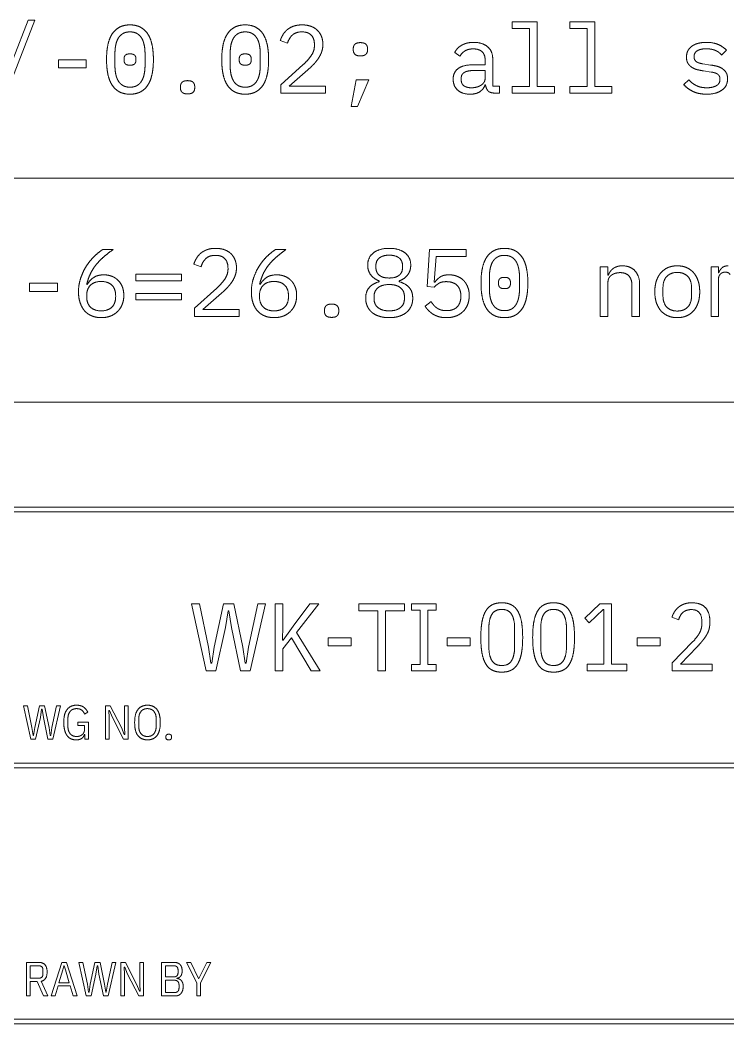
# Model space of a CAD drawing. Header units: millimetres. Extents: x 25 to 584, y 11 to 410.
# Drawn here: x 494.51 to 516.63, y 10.93 to 42.29 of the extents above; entities that cross this region are included whole.
import ezdxf

# ---------------------------------------------------------------- set-up
doc = ezdxf.new("R2010")
doc.units = ezdxf.units.MM
doc.layers.add('dims', color=7, linetype='Continuous', lineweight=5)

msp = doc.modelspace()

# ---------------------------------------------------------------- linework, layer by layer
at = {"layer": 'dims'}
for p, q in [((494.759, 42.29), (493.714, 39.596)), ((493.93, 39.596), (494.974, 42.29)), ((494.974, 42.29), (494.759, 42.29)), ((509.884, 42.23), (509.884, 42.026)), ((510.664, 42.23), (509.884, 42.23)), ((510.664, 40.214), (510.664, 42.23)), ((511.684, 42.23), (511.684, 42.026)), ((512.464, 42.23), (511.684, 42.23)), ((512.464, 40.214), (512.464, 42.23)), ((509.884, 42.026), (510.424, 42.026)), ((510.424, 42.026), (510.424, 40.214)), ((511.684, 42.026), (512.224, 42.026)), ((512.224, 42.026), (512.224, 40.214)), ((502.639, 41.648), (502.864, 41.564)), ((503.707, 41.525), (503.707, 41.489)), ((504.922, 41.405), (504.922, 41.351)), ((505.366, 41.351), (505.366, 41.405)), ((497.474, 40.886), (497.474, 41.228)), ((497.759, 41.09), (497.759, 41.024)), ((498.13, 41.024), (498.13, 41.09)), ((498.415, 41.228), (498.415, 40.886)), ((501.074, 40.886), (501.074, 41.228)), ((501.359, 41.09), (501.359, 41.024)), ((501.73, 41.024), (501.73, 41.09)), ((502.015, 41.228), (502.015, 40.886)), ((508.094, 41.282), (508.255, 41.162)), ((516.43, 41.198), (516.586, 41.345)), ((495.709, 41.048), (495.709, 40.796)), ((496.579, 41.048), (495.709, 41.048)), ((495.709, 40.796), (496.579, 40.796)), ((496.579, 40.796), (496.579, 41.048)), ((503.356, 40.898), (502.657, 40.268)), ((509.039, 40.895), (508.709, 40.895)), ((509.039, 41.048), (509.039, 40.895)), ((509.279, 40.22), (509.279, 41.072)), ((516.085, 40.886), (515.842, 40.922)), ((502.919, 40.229), (503.504, 40.739)), ((508.294, 40.418), (508.294, 40.481)), ((508.709, 40.715), (509.039, 40.715)), ((509.039, 40.715), (509.039, 40.46)), ((515.864, 40.703), (516.106, 40.667)), ((499.522, 40.217), (499.522, 40.163)), ((499.966, 40.163), (499.966, 40.217)), ((502.657, 40.268), (502.657, 40.01)), ((504.055, 40.229), (502.919, 40.229)), ((504.055, 40.01), (504.055, 40.229)), ((505.015, 40.418), (504.856, 39.587)), ((505.402, 40.418), (505.015, 40.418)), ((505.057, 39.587), (505.402, 40.418)), ((509.039, 40.262), (509.054, 40.262)), ((509.494, 40.22), (509.279, 40.22)), ((509.494, 40.01), (509.494, 40.22)), ((509.884, 40.214), (509.884, 40.01)), ((510.424, 40.214), (509.884, 40.214)), ((511.204, 40.214), (510.664, 40.214)), ((511.204, 40.01), (511.204, 40.214)), ((511.684, 40.214), (511.684, 40.01)), ((512.224, 40.214), (511.684, 40.214)), ((513.004, 40.214), (512.464, 40.214)), ((513.004, 40.01), (513.004, 40.214)), ((515.407, 40.418), (515.245, 40.277)), ((502.657, 40.01), (504.055, 40.01)), ((509.329, 40.01), (509.494, 40.01)), ((509.884, 40.01), (511.204, 40.01)), ((511.684, 40.01), (513.004, 40.01)), ((504.856, 39.587), (505.057, 39.587)), ((432.22, 37.35), (566.75, 37.35)), ((497.419, 35.122), (497.095, 35.122)), ((502.819, 35.122), (502.495, 35.122)), ((507.307, 35.122), (507.232, 33.97)), ((508.447, 35.122), (507.307, 35.122)), ((507.451, 34.102), (507.511, 34.903)), ((507.511, 34.903), (508.447, 34.903)), ((508.447, 34.903), (508.447, 35.122)), ((499.939, 34.666), (500.164, 34.582)), ((501.007, 34.543), (501.007, 34.507)), ((505.627, 34.567), (505.627, 34.609)), ((506.461, 34.609), (506.461, 34.567)), ((512.639, 34.576), (512.639, 33.028)), ((512.879, 34.576), (512.639, 34.576)), ((512.879, 34.324), (512.879, 34.576)), ((516.106, 34.576), (516.106, 33.028)), ((516.329, 34.576), (516.106, 34.576)), ((516.329, 34.396), (516.329, 34.576)), ((498.13, 34.348), (498.13, 34.144)), ((499.558, 34.348), (498.13, 34.348)), ((499.558, 34.144), (499.558, 34.348)), ((509.174, 33.904), (509.174, 34.246)), ((510.115, 34.246), (510.115, 33.904)), ((512.89, 34.324), (512.879, 34.324)), ((516.34, 34.396), (516.329, 34.396)), ((494.809, 34.066), (494.809, 33.814)), ((495.679, 34.066), (494.809, 34.066)), ((495.679, 33.814), (495.679, 34.066)), ((496.609, 34.03), (496.594, 34.036)), ((498.13, 34.144), (499.558, 34.144)), ((500.656, 33.916), (499.957, 33.286)), ((502.009, 34.03), (501.994, 34.036)), ((505.735, 34.141), (505.735, 34.117)), ((506.354, 34.117), (506.354, 34.141)), ((507.232, 33.97), (507.445, 33.94)), ((507.472, 34.102), (507.451, 34.102)), ((509.459, 34.108), (509.459, 34.042)), ((509.83, 34.042), (509.83, 34.108)), ((512.879, 33.028), (512.879, 34.102)), ((513.629, 33.979), (513.629, 33.028)), ((513.869, 33.028), (513.869, 34.021)), ((514.597, 33.691), (514.597, 33.913)), ((515.491, 33.913), (515.491, 33.691)), ((516.329, 33.028), (516.329, 34.165)), ((494.809, 33.814), (495.679, 33.814)), ((496.591, 33.652), (496.591, 33.676)), ((497.497, 33.676), (497.497, 33.652)), ((498.13, 33.748), (498.13, 33.544)), ((499.558, 33.748), (498.13, 33.748)), ((499.558, 33.544), (499.558, 33.748)), ((500.219, 33.247), (500.804, 33.757)), ((501.991, 33.652), (501.991, 33.676)), ((502.897, 33.676), (502.897, 33.652)), ((505.57, 33.583), (505.57, 33.649)), ((506.519, 33.649), (506.519, 33.583)), ((508.282, 33.676), (508.282, 33.652)), ((498.13, 33.544), (499.558, 33.544)), ((499.957, 33.286), (499.957, 33.028)), ((501.355, 33.247), (500.219, 33.247)), ((501.355, 33.028), (501.355, 33.247)), ((507.352, 33.493), (507.164, 33.349)), ((499.957, 33.028), (501.355, 33.028)), ((504.022, 33.235), (504.022, 33.181)), ((504.466, 33.181), (504.466, 33.235)), ((512.639, 33.028), (512.879, 33.028)), ((513.629, 33.028), (513.869, 33.028)), ((516.106, 33.028), (516.329, 33.028)), ((432.22, 30.35), (566.75, 30.35)), ((583, 27.075), (433, 27.075)), ((433, 26.925), (583, 26.925)), ((499.867, 24.047), (500.326, 21.953)), ((500.116, 24.047), (499.867, 24.047)), ((500.398, 22.694), (500.116, 24.047)), ((500.863, 24.047), (500.578, 22.694)), ((501.187, 24.047), (500.863, 24.047)), ((501.472, 22.694), (501.187, 24.047)), ((501.934, 24.047), (501.652, 22.694)), ((501.7, 21.953), (502.177, 24.047)), ((502.177, 24.047), (501.934, 24.047)), ((502.483, 24.047), (502.483, 21.953)), ((502.723, 24.047), (502.483, 24.047)), ((502.723, 23.348), (502.723, 24.047)), ((503.566, 24.047), (503.044, 23.348)), ((503.152, 23.15), (503.842, 24.047)), ((503.842, 24.047), (503.566, 24.047)), ((505.099, 24.047), (505.099, 23.837)), ((506.521, 24.047), (505.099, 24.047)), ((506.521, 23.837), (506.521, 24.047)), ((506.743, 24.047), (506.743, 23.849)), ((507.511, 24.047), (506.743, 24.047)), ((506.743, 23.849), (507.007, 23.849)), ((507.007, 23.849), (507.007, 22.151)), ((507.247, 23.849), (507.511, 23.849)), ((507.247, 22.151), (507.247, 23.849)), ((507.511, 23.849), (507.511, 24.047)), ((512.626, 24.047), (512.152, 23.606)), ((512.287, 23.459), (512.731, 23.87)), ((512.989, 24.047), (512.626, 24.047)), ((512.731, 23.87), (512.749, 23.87)), ((512.749, 23.87), (512.749, 22.163)), ((512.989, 22.163), (512.989, 24.047)), ((500.932, 23.306), (501.007, 23.837)), ((501.007, 23.837), (501.037, 23.837)), ((501.037, 23.837), (501.112, 23.306)), ((505.099, 23.837), (505.69, 23.837)), ((505.69, 23.837), (505.69, 21.953)), ((505.93, 23.837), (506.521, 23.837)), ((505.93, 21.953), (505.93, 23.837)), ((512.152, 23.606), (512.287, 23.459)), ((514.879, 23.633), (515.089, 23.549)), ((500.626, 21.953), (500.932, 23.306)), ((501.112, 23.306), (501.4, 21.953)), ((502.705, 22.916), (502.723, 23.348)), ((503.044, 23.348), (502.735, 22.916)), ((509.158, 22.712), (509.158, 23.288)), ((509.962, 23.288), (509.962, 22.712)), ((510.778, 22.712), (510.778, 23.288)), ((511.582, 23.288), (511.582, 22.712)), ((515.812, 23.495), (515.812, 23.417)), ((502.735, 22.916), (502.705, 22.916)), ((502.723, 22.649), (502.996, 22.991)), ((502.996, 22.991), (503.605, 21.953)), ((503.887, 21.953), (503.152, 23.15)), ((504.136, 22.988), (504.136, 22.742)), ((504.856, 22.988), (504.136, 22.988)), ((504.856, 22.742), (504.856, 22.988)), ((507.85, 22.988), (507.85, 22.742)), ((508.57, 22.988), (507.85, 22.988)), ((508.57, 22.742), (508.57, 22.988)), ((513.79, 22.988), (513.79, 22.742)), ((514.51, 22.988), (513.79, 22.988)), ((514.51, 22.742), (514.51, 22.988)), ((500.473, 22.193), (500.398, 22.694)), ((500.578, 22.694), (500.503, 22.193)), ((501.547, 22.193), (501.472, 22.694)), ((501.652, 22.694), (501.577, 22.193)), ((502.723, 21.953), (502.723, 22.649)), ((504.136, 22.742), (504.856, 22.742)), ((507.85, 22.742), (508.57, 22.742)), ((513.79, 22.742), (514.51, 22.742)), ((515.524, 22.862), (514.888, 22.202)), ((515.146, 22.163), (515.668, 22.712)), ((500.503, 22.193), (500.473, 22.193)), ((501.577, 22.193), (501.547, 22.193)), ((506.743, 22.151), (506.743, 21.953)), ((507.007, 22.151), (506.743, 22.151)), ((507.511, 22.151), (507.247, 22.151)), ((507.511, 21.953), (507.511, 22.151)), ((512.227, 22.163), (512.227, 21.953)), ((512.749, 22.163), (512.227, 22.163)), ((513.469, 22.163), (512.989, 22.163)), ((513.469, 21.953), (513.469, 22.163)), ((514.888, 22.202), (514.888, 21.953)), ((516.133, 22.163), (515.146, 22.163)), ((516.133, 21.953), (516.133, 22.163)), ((500.326, 21.953), (500.626, 21.953)), ((501.4, 21.953), (501.7, 21.953)), ((502.483, 21.953), (502.723, 21.953)), ((503.605, 21.953), (503.887, 21.953)), ((505.69, 21.953), (505.93, 21.953)), ((506.743, 21.953), (507.511, 21.953)), ((512.227, 21.953), (513.469, 21.953)), ((514.888, 21.953), (516.133, 21.953)), ((494.614, 20.865), (494.844, 19.818)), ((494.739, 20.865), (494.614, 20.865)), ((494.88, 20.188), (494.739, 20.865)), ((495.112, 20.865), (494.97, 20.188)), ((495.274, 20.865), (495.112, 20.865)), ((495.147, 20.494), (495.184, 20.76)), ((495.184, 20.76), (495.199, 20.76)), ((495.199, 20.76), (495.237, 20.494)), ((495.417, 20.188), (495.274, 20.865)), ((495.648, 20.865), (495.507, 20.188)), ((495.531, 19.818), (495.769, 20.865)), ((495.769, 20.865), (495.648, 20.865)), ((497.181, 20.865), (497.181, 19.818)), ((497.328, 20.865), (497.181, 20.865)), ((497.287, 20.713), (497.302, 20.713)), ((497.298, 20.498), (497.287, 20.713)), ((497.302, 20.713), (497.394, 20.498)), ((497.676, 20.185), (497.328, 20.865)), ((497.772, 20.865), (497.772, 20.185)), ((497.889, 20.865), (497.772, 20.865)), ((497.889, 19.818), (497.889, 20.865)), ((494.994, 19.818), (495.147, 20.494)), ((495.237, 20.494), (495.381, 19.818)), ((496.005, 20.224), (496.005, 20.458)), ((496.527, 20.601), (496.626, 20.661)), ((497.298, 19.818), (497.298, 20.498)), ((497.394, 20.498), (497.742, 19.818)), ((498.219, 20.224), (498.219, 20.458)), ((498.762, 20.458), (498.762, 20.224)), ((494.917, 19.938), (494.88, 20.188)), ((494.97, 20.188), (494.932, 19.938)), ((495.454, 19.938), (495.417, 20.188)), ((495.507, 20.188), (495.469, 19.938)), ((496.318, 20.353), (496.318, 20.248)), ((496.643, 20.353), (496.318, 20.353)), ((496.318, 20.248), (496.525, 20.248)), ((496.525, 20.248), (496.525, 20.134)), ((496.643, 19.818), (496.643, 20.353)), ((497.767, 19.969), (497.676, 20.185)), ((497.772, 20.185), (497.782, 19.969)), ((494.844, 19.818), (494.994, 19.818)), ((494.932, 19.938), (494.917, 19.938)), ((495.381, 19.818), (495.531, 19.818)), ((495.469, 19.938), (495.454, 19.938)), ((496.516, 19.963), (496.531, 19.963)), ((496.531, 19.963), (496.531, 19.818)), ((496.531, 19.818), (496.643, 19.818)), ((497.181, 19.818), (497.298, 19.818)), ((497.742, 19.818), (497.889, 19.818)), ((497.782, 19.969), (497.767, 19.969)), ((499.066, 19.9), (499.066, 19.876)), ((499.243, 19.876), (499.243, 19.9)), ((583, 19.075), (433, 19.075)), ((433, 18.925), (583, 18.925)), ((494.71, 12.847), (494.71, 11.8)), ((495.096, 12.847), (494.71, 12.847)), ((494.83, 12.742), (495.093, 12.742)), ((494.83, 12.352), (494.83, 12.742)), ((495.226, 12.598), (495.226, 12.496)), ((495.811, 12.847), (495.484, 11.8)), ((495.726, 12.213), (495.844, 12.61)), ((495.961, 12.847), (495.811, 12.847)), ((495.844, 12.61), (495.878, 12.74)), ((495.878, 12.74), (495.893, 12.74)), ((495.893, 12.74), (495.925, 12.61)), ((495.925, 12.61), (496.047, 12.213)), ((496.29, 11.8), (495.961, 12.847)), ((496.35, 12.847), (496.579, 11.8)), ((496.474, 12.847), (496.35, 12.847)), ((496.615, 12.17), (496.474, 12.847)), ((496.848, 12.847), (496.705, 12.17)), ((497.01, 12.847), (496.848, 12.847)), ((496.882, 12.476), (496.92, 12.742)), ((496.92, 12.742), (496.935, 12.742)), ((496.935, 12.742), (496.973, 12.476)), ((497.153, 12.17), (497.01, 12.847)), ((497.384, 12.847), (497.243, 12.17)), ((497.266, 11.8), (497.505, 12.847)), ((497.505, 12.847), (497.384, 12.847)), ((497.658, 12.847), (497.658, 11.8)), ((497.805, 12.847), (497.658, 12.847)), ((497.765, 12.695), (497.78, 12.695)), ((497.775, 12.48), (497.765, 12.695)), ((497.78, 12.695), (497.871, 12.48)), ((498.153, 12.168), (497.805, 12.847)), ((498.249, 12.847), (498.249, 12.168)), ((498.366, 12.847), (498.249, 12.847)), ((498.366, 11.8), (498.366, 12.847)), ((498.931, 12.847), (498.931, 11.8)), ((499.327, 12.847), (498.931, 12.847)), ((499.051, 12.394), (499.051, 12.742)), ((499.051, 12.742), (499.312, 12.742)), ((499.446, 12.603), (499.446, 12.534)), ((499.707, 12.847), (500.031, 12.214)), ((499.843, 12.847), (499.707, 12.847)), ((500.085, 12.349), (499.843, 12.847)), ((500.341, 12.847), (500.1, 12.349)), ((500.151, 12.214), (500.475, 12.847)), ((500.475, 12.847), (500.341, 12.847)), ((495.093, 12.352), (494.83, 12.352)), ((494.83, 11.8), (494.83, 12.25)), ((494.83, 12.25), (495.049, 12.25)), ((495.049, 12.25), (495.246, 11.8)), ((495.381, 11.8), (495.169, 12.258)), ((496.729, 11.8), (496.882, 12.476)), ((496.973, 12.476), (497.116, 11.8)), ((497.775, 11.8), (497.775, 12.48)), ((497.871, 12.48), (498.219, 11.8)), ((499.312, 12.394), (499.051, 12.394)), ((499.051, 11.905), (499.051, 12.289)), ((499.051, 12.289), (499.332, 12.289)), ((499.413, 12.341), (499.413, 12.356)), ((500.1, 12.349), (500.085, 12.349)), ((495.604, 11.8), (495.698, 12.114)), ((495.698, 12.114), (496.074, 12.114)), ((496.047, 12.213), (495.726, 12.213)), ((496.074, 12.114), (496.167, 11.8)), ((496.653, 11.92), (496.615, 12.17)), ((496.668, 11.92), (496.653, 11.92)), ((496.705, 12.17), (496.668, 11.92)), ((497.19, 11.92), (497.153, 12.17)), ((497.205, 11.92), (497.19, 11.92)), ((497.243, 12.17), (497.205, 11.92)), ((498.245, 11.951), (498.153, 12.168)), ((498.26, 11.951), (498.245, 11.951)), ((498.249, 12.168), (498.26, 11.951)), ((499.477, 12.131), (499.477, 12.063)), ((500.031, 12.214), (500.031, 11.8)), ((500.151, 11.8), (500.151, 12.214)), ((494.71, 11.8), (494.83, 11.8)), ((495.246, 11.8), (495.381, 11.8)), ((495.484, 11.8), (495.604, 11.8)), ((496.167, 11.8), (496.29, 11.8)), ((496.579, 11.8), (496.729, 11.8)), ((497.116, 11.8), (497.266, 11.8)), ((497.658, 11.8), (497.775, 11.8)), ((498.219, 11.8), (498.366, 11.8)), ((498.931, 11.8), (499.368, 11.8)), ((499.332, 11.905), (499.051, 11.905)), ((500.031, 11.8), (500.151, 11.8)), ((583, 11.075), (433, 11.075)), ((433, 10.925), (583, 10.925))]:
    msp.add_line(p, q, dxfattribs=at)
for points in [[(497.386, 41.855), (497.476, 41.993), (497.614, 42.066)], [(497.614, 42.066), (497.752, 42.14), (497.944, 42.14)], [(497.944, 42.14), (498.136, 42.14), (498.274, 42.066)], [(498.274, 42.066), (498.412, 41.993), (498.502, 41.855)], [(500.986, 41.855), (501.076, 41.993), (501.214, 42.066)], [(501.214, 42.066), (501.352, 42.14), (501.544, 42.14)], [(501.544, 42.14), (501.736, 42.14), (501.874, 42.066)], [(501.874, 42.066), (502.012, 41.993), (502.102, 41.855)], [(502.855, 41.987), (502.936, 42.056), (503.052, 42.098)], [(503.052, 42.098), (503.167, 42.14), (503.32, 42.14)], [(503.32, 42.14), (503.476, 42.14), (503.598, 42.095)], [(503.598, 42.095), (503.719, 42.05), (503.802, 41.969)], [(497.254, 41.515), (497.296, 41.717), (497.386, 41.855)], [(497.583, 41.732), (497.527, 41.642), (497.5, 41.513)], [(497.729, 41.871), (497.639, 41.822), (497.583, 41.732)], [(497.944, 41.921), (497.819, 41.921), (497.729, 41.871)], [(498.16, 41.871), (498.07, 41.921), (497.944, 41.921)], [(498.306, 41.732), (498.25, 41.822), (498.16, 41.871)], [(498.388, 41.513), (498.361, 41.642), (498.306, 41.732)], [(498.502, 41.855), (498.592, 41.717), (498.634, 41.515)], [(500.854, 41.515), (500.896, 41.717), (500.986, 41.855)], [(501.183, 41.732), (501.127, 41.642), (501.1, 41.513)], [(501.329, 41.871), (501.239, 41.822), (501.183, 41.732)], [(501.544, 41.921), (501.419, 41.921), (501.329, 41.871)], [(501.76, 41.871), (501.67, 41.921), (501.544, 41.921)], [(501.906, 41.732), (501.85, 41.822), (501.76, 41.871)], [(501.988, 41.513), (501.961, 41.642), (501.906, 41.732)], [(502.102, 41.855), (502.192, 41.717), (502.234, 41.515)], [(502.639, 41.648), (502.669, 41.741), (502.722, 41.829)], [(502.722, 41.829), (502.774, 41.918), (502.855, 41.987)], [(503.019, 41.823), (502.915, 41.726), (502.864, 41.564)], [(503.314, 41.921), (503.122, 41.921), (503.019, 41.823)], [(503.608, 41.818), (503.509, 41.921), (503.314, 41.921)], [(503.707, 41.525), (503.707, 41.714), (503.608, 41.818)], [(503.802, 41.969), (503.884, 41.888), (503.928, 41.777)], [(503.928, 41.777), (503.971, 41.666), (503.971, 41.534)], [(497.212, 41.057), (497.212, 41.312), (497.254, 41.515)], [(497.5, 41.513), (497.474, 41.384), (497.474, 41.228)], [(498.415, 41.228), (498.415, 41.384), (498.388, 41.513)], [(498.634, 41.515), (498.676, 41.312), (498.676, 41.057)], [(500.812, 41.057), (500.812, 41.312), (500.854, 41.515)], [(501.1, 41.513), (501.074, 41.384), (501.074, 41.228)], [(502.015, 41.228), (502.015, 41.384), (501.988, 41.513)], [(502.234, 41.515), (502.276, 41.312), (502.276, 41.057)], [(503.608, 41.181), (503.707, 41.327), (503.707, 41.489)], [(503.971, 41.534), (503.971, 41.414), (503.937, 41.309)], [(504.922, 41.405), (504.922, 41.483), (504.972, 41.534)], [(504.972, 41.534), (505.021, 41.585), (505.144, 41.585)], [(505.144, 41.585), (505.267, 41.585), (505.317, 41.534)], [(505.317, 41.534), (505.366, 41.483), (505.366, 41.405)], [(508.174, 41.399), (508.225, 41.456), (508.3, 41.499)], [(508.3, 41.499), (508.375, 41.543), (508.471, 41.569)], [(508.471, 41.569), (508.567, 41.594), (508.684, 41.594)], [(508.684, 41.594), (508.957, 41.594), (509.118, 41.456)], [(509.118, 41.456), (509.279, 41.318), (509.279, 41.072)], [(515.379, 41.335), (515.425, 41.42), (515.509, 41.479)], [(515.509, 41.479), (515.594, 41.537), (515.707, 41.566)], [(515.707, 41.566), (515.821, 41.594), (515.956, 41.594)], [(515.956, 41.594), (516.166, 41.594), (516.321, 41.528)], [(516.321, 41.528), (516.475, 41.462), (516.586, 41.345)], [(497.759, 41.09), (497.759, 41.15), (497.799, 41.192)], [(497.799, 41.192), (497.839, 41.234), (497.944, 41.234)], [(497.944, 41.234), (498.049, 41.234), (498.09, 41.192)], [(498.09, 41.192), (498.13, 41.15), (498.13, 41.09)], [(501.359, 41.09), (501.359, 41.15), (501.399, 41.192)], [(501.399, 41.192), (501.439, 41.234), (501.544, 41.234)], [(501.544, 41.234), (501.649, 41.234), (501.69, 41.192)], [(501.69, 41.192), (501.73, 41.15), (501.73, 41.09)], [(503.356, 40.898), (503.509, 41.036), (503.608, 41.181)], [(503.841, 41.108), (503.779, 41.012), (503.694, 40.921)], [(503.937, 41.309), (503.902, 41.204), (503.841, 41.108)], [(504.972, 41.222), (504.922, 41.273), (504.922, 41.351)], [(505.144, 41.171), (505.021, 41.171), (504.972, 41.222)], [(505.317, 41.222), (505.267, 41.171), (505.144, 41.171)], [(505.366, 41.351), (505.366, 41.273), (505.317, 41.222)], [(508.094, 41.282), (508.124, 41.342), (508.174, 41.399)], [(508.414, 41.329), (508.315, 41.267), (508.255, 41.162)], [(508.669, 41.39), (508.514, 41.39), (508.414, 41.329)], [(508.942, 41.305), (508.846, 41.39), (508.669, 41.39)], [(509.039, 41.048), (509.039, 41.219), (508.942, 41.305)], [(515.332, 41.132), (515.332, 41.249), (515.379, 41.335)], [(515.385, 40.928), (515.332, 41.006), (515.332, 41.132)], [(515.667, 41.33), (515.569, 41.267), (515.569, 41.147)], [(515.569, 41.147), (515.569, 41.087), (515.592, 41.046)], [(515.947, 41.393), (515.764, 41.393), (515.667, 41.33)], [(516.127, 41.375), (516.049, 41.393), (515.947, 41.393)], [(516.264, 41.329), (516.205, 41.357), (516.127, 41.375)], [(516.363, 41.265), (516.322, 41.3), (516.264, 41.329)], [(516.43, 41.198), (516.404, 41.231), (516.363, 41.265)], [(497.254, 40.598), (497.212, 40.799), (497.212, 41.057)], [(497.474, 40.886), (497.474, 40.727), (497.5, 40.6)], [(497.799, 40.922), (497.759, 40.964), (497.759, 41.024)], [(497.944, 40.88), (497.839, 40.88), (497.799, 40.922)], [(498.09, 40.922), (498.049, 40.88), (497.944, 40.88)], [(498.13, 41.024), (498.13, 40.964), (498.09, 40.922)], [(498.388, 40.6), (498.415, 40.727), (498.415, 40.886)], [(498.676, 41.057), (498.676, 40.799), (498.634, 40.598)], [(500.854, 40.598), (500.812, 40.799), (500.812, 41.057)], [(501.074, 40.886), (501.074, 40.727), (501.1, 40.6)], [(501.399, 40.922), (501.359, 40.964), (501.359, 41.024)], [(501.544, 40.88), (501.439, 40.88), (501.399, 40.922)], [(501.69, 40.922), (501.649, 40.88), (501.544, 40.88)], [(501.73, 41.024), (501.73, 40.964), (501.69, 40.922)], [(501.988, 40.6), (502.015, 40.727), (502.015, 40.886)], [(502.276, 41.057), (502.276, 40.799), (502.234, 40.598)], [(503.694, 40.921), (503.608, 40.829), (503.504, 40.739)], [(508.042, 40.445), (508.042, 40.661), (508.2, 40.778)], [(508.2, 40.778), (508.357, 40.895), (508.709, 40.895)], [(515.515, 40.804), (515.437, 40.85), (515.385, 40.928)], [(515.688, 40.736), (515.594, 40.757), (515.515, 40.804)], [(515.592, 41.046), (515.614, 41.006), (515.653, 40.982)], [(515.653, 40.982), (515.692, 40.958), (515.742, 40.944)], [(515.742, 40.944), (515.791, 40.931), (515.842, 40.922)], [(516.085, 40.886), (516.169, 40.874), (516.262, 40.853)], [(516.262, 40.853), (516.355, 40.832), (516.433, 40.786)], [(516.433, 40.786), (516.511, 40.739), (516.564, 40.661)], [(497.386, 40.259), (497.296, 40.397), (497.254, 40.598)], [(497.5, 40.6), (497.527, 40.472), (497.583, 40.382)], [(498.306, 40.382), (498.361, 40.472), (498.388, 40.6)], [(498.634, 40.598), (498.592, 40.397), (498.502, 40.259)], [(500.986, 40.259), (500.896, 40.397), (500.854, 40.598)], [(501.1, 40.6), (501.127, 40.472), (501.183, 40.382)], [(501.906, 40.382), (501.961, 40.472), (501.988, 40.6)], [(502.234, 40.598), (502.192, 40.397), (502.102, 40.259)], [(508.393, 40.655), (508.294, 40.595), (508.294, 40.481)], [(508.709, 40.715), (508.492, 40.715), (508.393, 40.655)], [(515.864, 40.703), (515.782, 40.715), (515.688, 40.736)], [(516.208, 40.644), (516.16, 40.658), (516.106, 40.667)], [(516.295, 40.607), (516.256, 40.631), (516.208, 40.644)], [(516.357, 40.543), (516.334, 40.583), (516.295, 40.607)], [(516.379, 40.442), (516.379, 40.502), (516.357, 40.543)], [(516.564, 40.661), (516.616, 40.583), (516.616, 40.457)], [(497.614, 40.048), (497.476, 40.121), (497.386, 40.259)], [(497.583, 40.382), (497.639, 40.292), (497.729, 40.243)], [(497.729, 40.243), (497.819, 40.193), (497.944, 40.193)], [(497.944, 40.193), (498.07, 40.193), (498.16, 40.243)], [(498.16, 40.243), (498.25, 40.292), (498.306, 40.382)], [(498.502, 40.259), (498.412, 40.121), (498.274, 40.048)], [(499.522, 40.217), (499.522, 40.295), (499.572, 40.346)], [(499.572, 40.034), (499.522, 40.085), (499.522, 40.163)], [(499.572, 40.346), (499.621, 40.397), (499.744, 40.397)], [(499.744, 40.397), (499.867, 40.397), (499.917, 40.346)], [(499.917, 40.346), (499.966, 40.295), (499.966, 40.217)], [(499.966, 40.163), (499.966, 40.085), (499.917, 40.034)], [(501.214, 40.048), (501.076, 40.121), (500.986, 40.259)], [(501.183, 40.382), (501.239, 40.292), (501.329, 40.243)], [(501.329, 40.243), (501.419, 40.193), (501.544, 40.193)], [(501.544, 40.193), (501.67, 40.193), (501.76, 40.243)], [(501.76, 40.243), (501.85, 40.292), (501.906, 40.382)], [(502.102, 40.259), (502.012, 40.121), (501.874, 40.048)], [(508.186, 40.1), (508.042, 40.226), (508.042, 40.445)], [(508.294, 40.418), (508.294, 40.298), (508.38, 40.236)], [(508.38, 40.236), (508.465, 40.175), (508.615, 40.175)], [(508.615, 40.175), (508.709, 40.175), (508.785, 40.198)], [(508.785, 40.198), (508.861, 40.22), (508.918, 40.258)], [(509.039, 40.262), (508.987, 40.127), (508.875, 40.051)], [(508.918, 40.258), (508.975, 40.295), (509.007, 40.348)], [(509.007, 40.348), (509.039, 40.4), (509.039, 40.46)], [(509.129, 40.082), (509.069, 40.154), (509.054, 40.262)], [(515.544, 40.057), (515.368, 40.139), (515.245, 40.277)], [(515.407, 40.418), (515.519, 40.301), (515.65, 40.238)], [(515.65, 40.238), (515.782, 40.175), (515.969, 40.175)], [(515.969, 40.175), (516.149, 40.175), (516.264, 40.24)], [(516.264, 40.24), (516.379, 40.304), (516.379, 40.442)], [(516.616, 40.457), (516.616, 40.226), (516.438, 40.1)], [(497.944, 39.974), (497.752, 39.974), (497.614, 40.048)], [(498.274, 40.048), (498.136, 39.974), (497.944, 39.974)], [(499.744, 39.983), (499.621, 39.983), (499.572, 40.034)], [(499.917, 40.034), (499.867, 39.983), (499.744, 39.983)], [(501.544, 39.974), (501.352, 39.974), (501.214, 40.048)], [(501.874, 40.048), (501.736, 39.974), (501.544, 39.974)], [(508.574, 39.974), (508.33, 39.974), (508.186, 40.1)], [(508.875, 40.051), (508.762, 39.974), (508.574, 39.974)], [(509.329, 40.01), (509.189, 40.01), (509.129, 40.082)], [(515.962, 39.974), (515.719, 39.974), (515.544, 40.057)], [(516.438, 40.1), (516.259, 39.974), (515.962, 39.974)], [(500.352, 35.116), (500.467, 35.158), (500.62, 35.158)], [(500.62, 35.158), (500.776, 35.158), (500.898, 35.113)], [(505.549, 35.015), (505.726, 35.158), (506.044, 35.158)], [(506.044, 35.158), (506.362, 35.158), (506.539, 35.015)], [(509.314, 35.084), (509.452, 35.158), (509.644, 35.158)], [(509.644, 35.158), (509.836, 35.158), (509.974, 35.084)], [(496.587, 34.61), (496.696, 34.78), (496.831, 34.91)], [(496.831, 34.91), (496.966, 35.041), (497.095, 35.122)], [(497.115, 34.882), (496.981, 34.765), (496.879, 34.638)], [(497.419, 35.122), (497.249, 34.999), (497.115, 34.882)], [(499.939, 34.666), (499.969, 34.759), (500.022, 34.847)], [(500.022, 34.847), (500.074, 34.936), (500.155, 35.005)], [(500.155, 35.005), (500.236, 35.074), (500.352, 35.116)], [(500.319, 34.841), (500.215, 34.744), (500.164, 34.582)], [(500.614, 34.939), (500.422, 34.939), (500.319, 34.841)], [(500.908, 34.835), (500.809, 34.939), (500.614, 34.939)], [(500.898, 35.113), (501.019, 35.068), (501.102, 34.987)], [(501.007, 34.543), (501.007, 34.732), (500.908, 34.835)], [(501.102, 34.987), (501.184, 34.906), (501.228, 34.795)], [(501.987, 34.61), (502.096, 34.78), (502.231, 34.91)], [(502.231, 34.91), (502.366, 35.041), (502.495, 35.122)], [(502.515, 34.882), (502.381, 34.765), (502.279, 34.638)], [(502.819, 35.122), (502.649, 34.999), (502.515, 34.882)], [(505.372, 34.633), (505.372, 34.873), (505.549, 35.015)], [(505.737, 34.858), (505.627, 34.771), (505.627, 34.609)], [(506.044, 34.945), (505.846, 34.945), (505.737, 34.858)], [(506.352, 34.858), (506.242, 34.945), (506.044, 34.945)], [(506.461, 34.609), (506.461, 34.771), (506.352, 34.858)], [(506.539, 35.015), (506.716, 34.873), (506.716, 34.633)], [(508.954, 34.533), (508.996, 34.735), (509.086, 34.873)], [(509.086, 34.873), (509.176, 35.011), (509.314, 35.084)], [(509.429, 34.889), (509.339, 34.84), (509.283, 34.75)], [(509.644, 34.939), (509.519, 34.939), (509.429, 34.889)], [(509.86, 34.889), (509.77, 34.939), (509.644, 34.939)], [(510.006, 34.75), (509.95, 34.84), (509.86, 34.889)], [(509.974, 35.084), (510.112, 35.011), (510.202, 34.873)], [(510.202, 34.873), (510.292, 34.735), (510.334, 34.533)], [(496.407, 34.235), (496.477, 34.441), (496.587, 34.61)], [(496.879, 34.638), (496.777, 34.51), (496.708, 34.364)], [(500.908, 34.199), (501.007, 34.345), (501.007, 34.507)], [(501.228, 34.795), (501.271, 34.684), (501.271, 34.552)], [(501.271, 34.552), (501.271, 34.432), (501.237, 34.327)], [(501.807, 34.235), (501.877, 34.441), (501.987, 34.61)], [(502.279, 34.638), (502.177, 34.51), (502.108, 34.364)], [(505.47, 34.325), (505.372, 34.453), (505.372, 34.633)], [(505.627, 34.567), (505.627, 34.405), (505.734, 34.318)], [(506.355, 34.318), (506.461, 34.405), (506.461, 34.567)], [(506.716, 34.633), (506.716, 34.453), (506.619, 34.325)], [(508.912, 34.075), (508.912, 34.33), (508.954, 34.533)], [(509.2, 34.531), (509.174, 34.402), (509.174, 34.246)], [(509.283, 34.75), (509.227, 34.66), (509.2, 34.531)], [(510.088, 34.531), (510.061, 34.66), (510.006, 34.75)], [(510.115, 34.246), (510.115, 34.402), (510.088, 34.531)], [(510.334, 34.533), (510.376, 34.33), (510.376, 34.075)], [(512.95, 34.433), (512.986, 34.486), (513.039, 34.525)], [(513.039, 34.525), (513.091, 34.564), (513.163, 34.588)], [(513.163, 34.588), (513.235, 34.612), (513.331, 34.612)], [(513.331, 34.612), (513.574, 34.612), (513.721, 34.458)], [(514.53, 34.391), (514.621, 34.498), (514.752, 34.555)], [(514.752, 34.555), (514.882, 34.612), (515.044, 34.612)], [(515.044, 34.612), (515.206, 34.612), (515.337, 34.555)], [(515.337, 34.555), (515.467, 34.498), (515.559, 34.391)], [(516.34, 34.396), (516.376, 34.486), (516.442, 34.549)], [(516.442, 34.549), (516.509, 34.612), (516.637, 34.612)], [(496.336, 33.796), (496.336, 34.03), (496.407, 34.235)], [(496.708, 34.364), (496.639, 34.219), (496.594, 34.036)], [(496.609, 34.03), (496.684, 34.159), (496.807, 34.244)], [(496.807, 34.244), (496.93, 34.33), (497.125, 34.33)], [(497.125, 34.33), (497.264, 34.33), (497.377, 34.285)], [(497.377, 34.285), (497.491, 34.24), (497.575, 34.156)], [(500.656, 33.916), (500.809, 34.054), (500.908, 34.199)], [(501.237, 34.327), (501.202, 34.222), (501.141, 34.126)], [(501.736, 33.796), (501.736, 34.03), (501.807, 34.235)], [(502.108, 34.364), (502.039, 34.219), (501.994, 34.036)], [(502.009, 34.03), (502.084, 34.159), (502.207, 34.244)], [(502.207, 34.244), (502.33, 34.33), (502.525, 34.33)], [(502.525, 34.33), (502.664, 34.33), (502.777, 34.285)], [(502.777, 34.285), (502.891, 34.24), (502.975, 34.156)], [(505.735, 34.141), (505.567, 34.198), (505.47, 34.325)], [(505.734, 34.318), (505.84, 34.231), (506.044, 34.231)], [(506.044, 34.231), (506.249, 34.231), (506.355, 34.318)], [(506.619, 34.325), (506.521, 34.198), (506.354, 34.141)], [(507.472, 34.102), (507.55, 34.207), (507.646, 34.269)], [(507.646, 34.269), (507.742, 34.33), (507.91, 34.33)], [(507.91, 34.33), (508.049, 34.33), (508.164, 34.286)], [(508.164, 34.286), (508.279, 34.243), (508.363, 34.159)], [(509.459, 34.108), (509.459, 34.168), (509.499, 34.21)], [(509.499, 34.21), (509.539, 34.252), (509.644, 34.252)], [(509.644, 34.252), (509.749, 34.252), (509.79, 34.21)], [(509.79, 34.21), (509.83, 34.168), (509.83, 34.108)], [(512.911, 34.234), (512.879, 34.177), (512.879, 34.102)], [(512.89, 34.324), (512.914, 34.381), (512.95, 34.433)], [(512.998, 34.327), (512.944, 34.291), (512.911, 34.234)], [(513.121, 34.381), (513.052, 34.363), (512.998, 34.327)], [(513.262, 34.399), (513.19, 34.399), (513.121, 34.381)], [(513.535, 34.295), (513.442, 34.399), (513.262, 34.399)], [(513.629, 33.979), (513.629, 34.192), (513.535, 34.295)], [(513.721, 34.458), (513.869, 34.303), (513.869, 34.021)], [(514.39, 34.135), (514.439, 34.285), (514.53, 34.391)], [(514.72, 34.285), (514.597, 34.165), (514.597, 33.913)], [(515.044, 34.405), (514.844, 34.405), (514.72, 34.285)], [(515.368, 34.285), (515.245, 34.405), (515.044, 34.405)], [(515.491, 33.913), (515.491, 34.165), (515.368, 34.285)], [(515.559, 34.391), (515.65, 34.285), (515.698, 34.135)], [(516.39, 34.352), (516.329, 34.291), (516.329, 34.165)], [(516.547, 34.414), (516.451, 34.414), (516.39, 34.352)], [(516.693, 34.337), (516.652, 34.414), (516.547, 34.414)], [(496.71, 34.006), (496.591, 33.889), (496.591, 33.676)], [(497.044, 34.123), (496.829, 34.123), (496.71, 34.006)], [(497.379, 34.006), (497.26, 34.123), (497.044, 34.123)], [(497.497, 33.676), (497.497, 33.889), (497.379, 34.006)], [(497.575, 34.156), (497.659, 34.072), (497.706, 33.952)], [(497.706, 33.952), (497.752, 33.832), (497.752, 33.685)], [(500.994, 33.939), (500.908, 33.847), (500.804, 33.757)], [(501.141, 34.126), (501.079, 34.03), (500.994, 33.939)], [(502.11, 34.006), (501.991, 33.889), (501.991, 33.676)], [(502.444, 34.123), (502.229, 34.123), (502.11, 34.006)], [(502.779, 34.006), (502.66, 34.123), (502.444, 34.123)], [(502.897, 33.676), (502.897, 33.889), (502.779, 34.006)], [(502.975, 34.156), (503.059, 34.072), (503.106, 33.952)], [(503.106, 33.952), (503.152, 33.832), (503.152, 33.685)], [(505.309, 33.598), (505.309, 33.814), (505.426, 33.94)], [(505.426, 33.94), (505.544, 34.066), (505.735, 34.117)], [(505.695, 33.928), (505.57, 33.829), (505.57, 33.649)], [(506.044, 34.027), (505.819, 34.027), (505.695, 33.928)], [(506.394, 33.928), (506.269, 34.027), (506.044, 34.027)], [(506.354, 34.117), (506.545, 34.066), (506.662, 33.94)], [(506.519, 33.649), (506.519, 33.829), (506.394, 33.928)], [(506.662, 33.94), (506.779, 33.814), (506.779, 33.598)], [(507.597, 34.066), (507.514, 34.015), (507.445, 33.94)], [(507.829, 34.117), (507.679, 34.117), (507.597, 34.066)], [(508.165, 34), (508.049, 34.117), (507.829, 34.117)], [(508.282, 33.676), (508.282, 33.883), (508.165, 34)], [(508.363, 34.159), (508.447, 34.075), (508.495, 33.956)], [(508.495, 33.956), (508.544, 33.838), (508.544, 33.685)], [(508.954, 33.616), (508.912, 33.817), (508.912, 34.075)], [(509.174, 33.904), (509.174, 33.745), (509.2, 33.618)], [(509.499, 33.94), (509.459, 33.982), (509.459, 34.042)], [(509.644, 33.898), (509.539, 33.898), (509.499, 33.94)], [(509.79, 33.94), (509.749, 33.898), (509.644, 33.898)], [(509.83, 34.042), (509.83, 33.982), (509.79, 33.94)], [(510.088, 33.618), (510.115, 33.745), (510.115, 33.904)], [(510.376, 34.075), (510.376, 33.817), (510.334, 33.616)], [(514.342, 33.802), (514.342, 33.985), (514.39, 34.135)], [(515.698, 34.135), (515.746, 33.985), (515.746, 33.802)], [(496.386, 33.46), (496.336, 33.61), (496.336, 33.796)], [(496.591, 33.652), (496.591, 33.439), (496.71, 33.322)], [(497.379, 33.322), (497.497, 33.439), (497.497, 33.652)], [(497.752, 33.685), (497.752, 33.532), (497.701, 33.405)], [(501.786, 33.46), (501.736, 33.61), (501.736, 33.796)], [(501.991, 33.652), (501.991, 33.439), (502.11, 33.322)], [(502.779, 33.322), (502.897, 33.439), (502.897, 33.652)], [(503.152, 33.685), (503.152, 33.532), (503.101, 33.405)], [(505.356, 33.358), (505.309, 33.469), (505.309, 33.598)], [(505.57, 33.583), (505.57, 33.403), (505.696, 33.304)], [(506.392, 33.304), (506.519, 33.403), (506.519, 33.583)], [(506.779, 33.598), (506.779, 33.469), (506.733, 33.358)], [(508.167, 33.328), (508.282, 33.445), (508.282, 33.652)], [(508.544, 33.685), (508.544, 33.532), (508.495, 33.405)], [(509.086, 33.277), (508.996, 33.415), (508.954, 33.616)], [(509.2, 33.618), (509.227, 33.49), (509.283, 33.4)], [(510.006, 33.4), (510.061, 33.49), (510.088, 33.618)], [(510.334, 33.616), (510.292, 33.415), (510.202, 33.277)], [(514.39, 33.467), (514.342, 33.616), (514.342, 33.802)], [(514.597, 33.691), (514.597, 33.439), (514.72, 33.319)], [(515.368, 33.319), (515.491, 33.439), (515.491, 33.691)], [(515.746, 33.802), (515.746, 33.616), (515.698, 33.467)], [(496.527, 33.206), (496.435, 33.31), (496.386, 33.46)], [(496.71, 33.322), (496.829, 33.205), (497.044, 33.205)], [(497.044, 33.205), (497.26, 33.205), (497.379, 33.322)], [(497.701, 33.405), (497.65, 33.277), (497.559, 33.185)], [(501.927, 33.206), (501.835, 33.31), (501.786, 33.46)], [(502.11, 33.322), (502.229, 33.205), (502.444, 33.205)], [(502.444, 33.205), (502.66, 33.205), (502.779, 33.322)], [(503.101, 33.405), (503.05, 33.277), (502.959, 33.185)], [(504.022, 33.235), (504.022, 33.313), (504.072, 33.364)], [(504.072, 33.364), (504.121, 33.415), (504.244, 33.415)], [(504.244, 33.415), (504.367, 33.415), (504.417, 33.364)], [(504.417, 33.364), (504.466, 33.313), (504.466, 33.235)], [(505.494, 33.166), (505.402, 33.247), (505.356, 33.358)], [(505.696, 33.304), (505.822, 33.205), (506.044, 33.205)], [(506.044, 33.205), (506.266, 33.205), (506.392, 33.304)], [(506.733, 33.358), (506.686, 33.247), (506.593, 33.166)], [(507.271, 33.217), (507.211, 33.28), (507.164, 33.349)], [(507.352, 33.493), (507.394, 33.43), (507.438, 33.379)], [(507.438, 33.379), (507.481, 33.328), (507.538, 33.29)], [(507.538, 33.29), (507.595, 33.253), (507.667, 33.232)], [(507.835, 33.211), (508.051, 33.211), (508.167, 33.328)], [(508.495, 33.405), (508.447, 33.277), (508.354, 33.185)], [(509.314, 33.065), (509.176, 33.139), (509.086, 33.277)], [(509.283, 33.4), (509.339, 33.31), (509.429, 33.26)], [(509.429, 33.26), (509.519, 33.211), (509.644, 33.211)], [(509.644, 33.211), (509.77, 33.211), (509.86, 33.26)], [(509.86, 33.26), (509.95, 33.31), (510.006, 33.4)], [(510.202, 33.277), (510.112, 33.139), (509.974, 33.065)], [(514.53, 33.212), (514.439, 33.319), (514.39, 33.467)], [(514.72, 33.319), (514.844, 33.199), (515.044, 33.199)], [(515.044, 33.199), (515.245, 33.199), (515.368, 33.319)], [(515.698, 33.467), (515.65, 33.319), (515.559, 33.212)], [(496.75, 33.048), (496.619, 33.103), (496.527, 33.206)], [(497.047, 32.992), (496.882, 32.992), (496.75, 33.048)], [(497.337, 33.043), (497.206, 32.992), (497.047, 32.992)], [(497.559, 33.185), (497.467, 33.094), (497.337, 33.043)], [(502.15, 33.048), (502.019, 33.103), (501.927, 33.206)], [(502.447, 32.992), (502.282, 32.992), (502.15, 33.048)], [(502.737, 33.043), (502.606, 32.992), (502.447, 32.992)], [(502.959, 33.185), (502.867, 33.094), (502.737, 33.043)], [(504.072, 33.052), (504.022, 33.103), (504.022, 33.181)], [(504.244, 33.001), (504.121, 33.001), (504.072, 33.052)], [(504.417, 33.052), (504.367, 33.001), (504.244, 33.001)], [(504.466, 33.181), (504.466, 33.103), (504.417, 33.052)], [(505.723, 33.039), (505.585, 33.085), (505.494, 33.166)], [(506.044, 32.992), (505.861, 32.992), (505.723, 33.039)], [(506.364, 33.039), (506.227, 32.992), (506.044, 32.992)], [(506.593, 33.166), (506.5, 33.085), (506.364, 33.039)], [(507.411, 33.103), (507.331, 33.154), (507.271, 33.217)], [(507.594, 33.022), (507.49, 33.052), (507.411, 33.103)], [(507.829, 32.992), (507.697, 32.992), (507.594, 33.022)], [(507.667, 33.232), (507.739, 33.211), (507.835, 33.211)], [(508.129, 33.043), (507.997, 32.992), (507.829, 32.992)], [(508.354, 33.185), (508.261, 33.094), (508.129, 33.043)], [(509.644, 32.992), (509.452, 32.992), (509.314, 33.065)], [(509.974, 33.065), (509.836, 32.992), (509.644, 32.992)], [(514.752, 33.049), (514.621, 33.106), (514.53, 33.212)], [(515.044, 32.992), (514.882, 32.992), (514.752, 33.049)], [(515.337, 33.049), (515.206, 32.992), (515.044, 32.992)], [(515.559, 33.212), (515.467, 33.106), (515.337, 33.049)], [(509.064, 23.832), (509.143, 23.963), (509.266, 24.023)], [(509.56, 23.876), (509.344, 23.876), (509.251, 23.721)], [(509.266, 24.023), (509.389, 24.083), (509.56, 24.083)], [(509.56, 24.083), (509.731, 24.083), (509.854, 24.023)], [(509.869, 23.721), (509.776, 23.876), (509.56, 23.876)], [(509.854, 24.023), (509.977, 23.963), (510.056, 23.832)], [(510.684, 23.832), (510.763, 23.963), (510.886, 24.023)], [(511.18, 23.876), (510.964, 23.876), (510.871, 23.721)], [(510.886, 24.023), (511.009, 24.083), (511.18, 24.083)], [(511.18, 24.083), (511.351, 24.083), (511.474, 24.023)], [(511.489, 23.721), (511.396, 23.876), (511.18, 23.876)], [(511.474, 24.023), (511.597, 23.963), (511.676, 23.832)], [(514.963, 23.811), (515.017, 23.894), (515.094, 23.954)], [(515.094, 23.954), (515.17, 24.014), (515.269, 24.048)], [(515.485, 23.87), (515.323, 23.87), (515.225, 23.786)], [(515.269, 24.048), (515.368, 24.083), (515.491, 24.083)], [(515.812, 23.495), (515.812, 23.87), (515.485, 23.87)], [(515.491, 24.083), (515.785, 24.083), (515.925, 23.931)], [(515.925, 23.931), (516.064, 23.78), (516.064, 23.486)], [(508.945, 23.496), (508.984, 23.702), (509.064, 23.832)], [(509.251, 23.721), (509.158, 23.567), (509.158, 23.288)], [(509.962, 23.288), (509.962, 23.567), (509.869, 23.721)], [(510.056, 23.832), (510.136, 23.702), (510.175, 23.496)], [(510.565, 23.496), (510.604, 23.702), (510.684, 23.832)], [(510.871, 23.721), (510.778, 23.567), (510.778, 23.288)], [(511.582, 23.288), (511.582, 23.567), (511.489, 23.721)], [(511.676, 23.832), (511.756, 23.702), (511.795, 23.496)], [(514.879, 23.633), (514.909, 23.729), (514.963, 23.811)], [(515.225, 23.786), (515.128, 23.702), (515.089, 23.549)], [(508.906, 23), (508.906, 23.291), (508.945, 23.496)], [(510.175, 23.496), (510.214, 23.291), (510.214, 23)], [(510.526, 23), (510.526, 23.291), (510.565, 23.496)], [(511.795, 23.496), (511.834, 23.291), (511.834, 23)], [(515.745, 23.151), (515.812, 23.285), (515.812, 23.417)], [(516.046, 23.295), (516.028, 23.207), (515.983, 23.119)], [(516.064, 23.486), (516.064, 23.384), (516.046, 23.295)], [(508.945, 22.503), (508.906, 22.709), (508.906, 23)], [(510.214, 23), (510.214, 22.709), (510.175, 22.503)], [(510.565, 22.503), (510.526, 22.709), (510.526, 23)], [(511.834, 23), (511.834, 22.709), (511.795, 22.503)], [(515.524, 22.862), (515.677, 23.018), (515.745, 23.151)], [(515.861, 22.933), (515.785, 22.835), (515.668, 22.712)], [(515.983, 23.119), (515.938, 23.03), (515.861, 22.933)], [(509.158, 22.712), (509.158, 22.433), (509.251, 22.278)], [(509.869, 22.278), (509.962, 22.433), (509.962, 22.712)], [(510.778, 22.712), (510.778, 22.433), (510.871, 22.278)], [(511.489, 22.278), (511.582, 22.433), (511.582, 22.712)], [(509.064, 22.168), (508.984, 22.298), (508.945, 22.503)], [(509.251, 22.278), (509.344, 22.124), (509.56, 22.124)], [(509.56, 22.124), (509.776, 22.124), (509.869, 22.278)], [(510.175, 22.503), (510.136, 22.298), (510.056, 22.168)], [(510.684, 22.168), (510.604, 22.298), (510.565, 22.503)], [(510.871, 22.278), (510.964, 22.124), (511.18, 22.124)], [(511.18, 22.124), (511.396, 22.124), (511.489, 22.278)], [(511.795, 22.503), (511.756, 22.298), (511.676, 22.168)], [(509.266, 21.977), (509.143, 22.037), (509.064, 22.168)], [(509.56, 21.917), (509.389, 21.917), (509.266, 21.977)], [(509.854, 21.977), (509.731, 21.917), (509.56, 21.917)], [(510.056, 22.168), (509.977, 22.037), (509.854, 21.977)], [(510.886, 21.977), (510.763, 22.037), (510.684, 22.168)], [(511.18, 21.917), (511.009, 21.917), (510.886, 21.977)], [(511.474, 21.977), (511.351, 21.917), (511.18, 21.917)], [(511.676, 22.168), (511.597, 22.037), (511.474, 21.977)], [(495.876, 20.341), (495.876, 20.622), (495.981, 20.752)], [(495.981, 20.752), (496.086, 20.883), (496.276, 20.883)], [(496.276, 20.776), (496.146, 20.776), (496.075, 20.69)], [(496.276, 20.883), (496.414, 20.883), (496.497, 20.824)], [(496.435, 20.73), (496.374, 20.776), (496.276, 20.776)], [(496.527, 20.601), (496.497, 20.683), (496.435, 20.73)], [(496.497, 20.824), (496.579, 20.764), (496.626, 20.661)], [(498.09, 20.341), (498.09, 20.622), (498.195, 20.752)], [(498.195, 20.752), (498.3, 20.883), (498.49, 20.883)], [(498.49, 20.776), (498.36, 20.776), (498.289, 20.69)], [(498.49, 20.883), (498.681, 20.883), (498.786, 20.752)], [(498.691, 20.69), (498.621, 20.776), (498.49, 20.776)], [(498.786, 20.752), (498.891, 20.622), (498.891, 20.341)], [(496.075, 20.69), (496.005, 20.604), (496.005, 20.458)], [(498.289, 20.69), (498.219, 20.604), (498.219, 20.458)], [(498.762, 20.458), (498.762, 20.604), (498.691, 20.69)], [(495.904, 20.099), (495.876, 20.202), (495.876, 20.341)], [(495.981, 19.93), (495.931, 19.996), (495.904, 20.099)], [(496.005, 20.224), (496.005, 20.079), (496.075, 19.993)], [(496.506, 20.038), (496.525, 20.08), (496.525, 20.134)], [(498.195, 19.93), (498.09, 20.061), (498.09, 20.341)], [(498.219, 20.224), (498.219, 20.079), (498.289, 19.993)], [(498.691, 19.993), (498.762, 20.079), (498.762, 20.224)], [(498.891, 20.341), (498.891, 20.061), (498.786, 19.93)], [(496.101, 19.832), (496.03, 19.864), (495.981, 19.93)], [(496.075, 19.993), (496.146, 19.906), (496.276, 19.906)], [(496.257, 19.8), (496.171, 19.8), (496.101, 19.832)], [(496.436, 19.846), (496.373, 19.8), (496.257, 19.8)], [(496.276, 19.906), (496.328, 19.906), (496.373, 19.921)], [(496.373, 19.921), (496.419, 19.936), (496.453, 19.966)], [(496.516, 19.963), (496.5, 19.893), (496.436, 19.846)], [(496.453, 19.966), (496.486, 19.995), (496.506, 20.038)], [(498.49, 19.8), (498.3, 19.8), (498.195, 19.93)], [(498.289, 19.993), (498.36, 19.906), (498.49, 19.906)], [(498.49, 19.906), (498.621, 19.906), (498.691, 19.993)], [(498.786, 19.93), (498.681, 19.8), (498.49, 19.8)], [(499.066, 19.9), (499.066, 19.977), (499.155, 19.977)], [(499.155, 19.8), (499.066, 19.8), (499.066, 19.876)], [(499.155, 19.977), (499.243, 19.977), (499.243, 19.9)], [(499.243, 19.876), (499.243, 19.8), (499.155, 19.8)], [(495.226, 12.598), (495.226, 12.742), (495.093, 12.742)], [(495.096, 12.847), (495.355, 12.847), (495.355, 12.549)], [(495.355, 12.549), (495.355, 12.296), (495.169, 12.258)], [(499.411, 12.708), (499.377, 12.742), (499.312, 12.742)], [(499.327, 12.847), (499.446, 12.847), (499.51, 12.78)], [(499.446, 12.603), (499.446, 12.675), (499.411, 12.708)], [(499.51, 12.78), (499.573, 12.714), (499.573, 12.577)], [(499.573, 12.577), (499.573, 12.514), (499.558, 12.473)], [(495.093, 12.352), (495.226, 12.352), (495.226, 12.496)], [(499.312, 12.394), (499.377, 12.394), (499.411, 12.428)], [(499.441, 12.251), (499.404, 12.289), (499.332, 12.289)], [(499.411, 12.428), (499.446, 12.461), (499.446, 12.534)], [(499.468, 12.37), (499.44, 12.358), (499.413, 12.356)], [(499.413, 12.341), (499.44, 12.341), (499.474, 12.33)], [(499.477, 12.131), (499.477, 12.213), (499.441, 12.251)], [(499.52, 12.407), (499.497, 12.382), (499.468, 12.37)], [(499.474, 12.33), (499.507, 12.319), (499.537, 12.291)], [(499.558, 12.473), (499.543, 12.431), (499.52, 12.407)], [(499.537, 12.291), (499.566, 12.264), (499.586, 12.218)], [(499.332, 11.905), (499.404, 11.905), (499.441, 11.943)], [(499.441, 11.943), (499.477, 11.981), (499.477, 12.063)], [(499.606, 12.103), (499.606, 11.959), (499.54, 11.879)], [(499.586, 12.218), (499.606, 12.172), (499.606, 12.103)], [(499.54, 11.879), (499.474, 11.8), (499.368, 11.8)]]:
    msp.add_open_spline(points, degree=2, dxfattribs=at)

doc.saveas('drawing.dxf')
